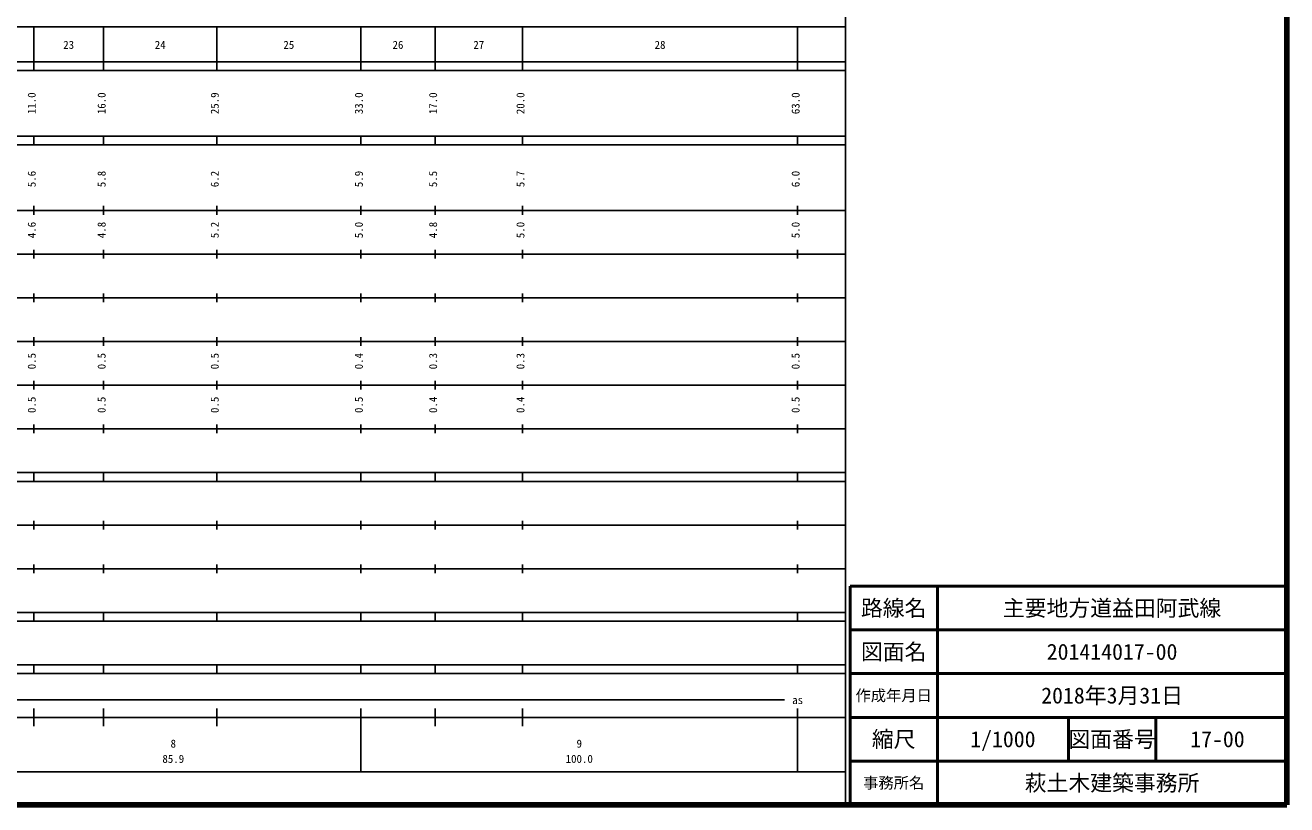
# Model space of a CAD drawing. Units: millimetres on the paper, enlarged 1000 times. Extents: x 40000 to 680000, y 20000 to 380000.
# Drawn here: x 391150 to 680000, y 20000 to 198357 of the extents above; entities that cross this region are included whole.
import ezdxf
from ezdxf.enums import TextEntityAlignment as Align

# ---------------------------------------------------------------- set-up
doc = ezdxf.new("R2010")
doc.units = ezdxf.units.MM
doc.header["$LTSCALE"] = 1000
for name, color, linetype, lineweight in [('M-TTL', 2, 'Continuous', 140), ('M-TTL-BAND', 7, 'Continuous', 25), ('M-TTL-FRAM', 2, 'Continuous', 50), ('M-TTL-LINE', 7, 'Continuous', 50)]:
    doc.layers.add(name, color=color, linetype=linetype, lineweight=lineweight)
doc.layers.add('M-TTL-TXT', color=7, linetype='Continuous')
doc.styles.add('ＭＳ ゴシック', font='')
doc.styles.get('ＭＳ ゴシック').set_extended_font_data('MS Gothic')

msp = doc.modelspace()

# ---------------------------------------------------------------- linework, layer by layer
at = {"layer": 'M-TTL'}
for p, q in [((680000, 20000), (680000, 380000)), ((40000, 20000), (680000, 20000))]:
    msp.add_line(p, q, dxfattribs=at)
at = {"layer": 'M-TTL-BAND'}
for p, q in [((579000, 20000), (579000, 370000)), ((68000, 198000), (579000, 198000)), ((393100, 188000), (393100, 198000)), ((409100, 188000), (409100, 198000)), ((435000, 188000), (435000, 198000)), ((468000, 188000), (468000, 198000)), ((485000, 188000), (485000, 198000)), ((505000, 188000), (505000, 198000)), ((568000, 188000), (568000, 198000)), ((40000, 190000), (579000, 190000)), ((40000, 188000), (579000, 188000)), ((40000, 173000), (579000, 173000)), ((40000, 171000), (579000, 171000)), ((393100, 171000), (393100, 173000)), ((409100, 171000), (409100, 173000)), ((435000, 171000), (435000, 173000)), ((468000, 171000), (468000, 173000)), ((485000, 171000), (485000, 173000)), ((505000, 171000), (505000, 173000)), ((568000, 171000), (568000, 173000)), ((40000, 156000), (579000, 156000)), ((393100, 155000), (393100, 157000)), ((409100, 155000), (409100, 157000)), ((435000, 155000), (435000, 157000)), ((468000, 155000), (468000, 157000)), ((485000, 155000), (485000, 157000)), ((505000, 155000), (505000, 157000)), ((568000, 155000), (568000, 157000)), ((46000, 146000), (579000, 146000)), ((393100, 145000), (393100, 147000)), ((409100, 145000), (409100, 147000)), ((435000, 145000), (435000, 147000)), ((468000, 145000), (468000, 147000)), ((485000, 145000), (485000, 147000)), ((505000, 145000), (505000, 147000)), ((568000, 145000), (568000, 147000)), ((52000, 136000), (579000, 136000)), ((393100, 135000), (393100, 137000)), ((409100, 135000), (409100, 137000)), ((435000, 135000), (435000, 137000)), ((468000, 135000), (468000, 137000)), ((485000, 135000), (485000, 137000)), ((505000, 135000), (505000, 137000)), ((568000, 135000), (568000, 137000)), ((46000, 126000), (579000, 126000)), ((393100, 125000), (393100, 127000)), ((409100, 125000), (409100, 127000)), ((435000, 125000), (435000, 127000)), ((468000, 125000), (468000, 127000)), ((485000, 125000), (485000, 127000)), ((505000, 125000), (505000, 127000)), ((568000, 125000), (568000, 127000)), ((52000, 116000), (579000, 116000)), ((393100, 115000), (393100, 117000)), ((409100, 115000), (409100, 117000)), ((435000, 115000), (435000, 117000)), ((468000, 115000), (468000, 117000)), ((485000, 115000), (485000, 117000)), ((505000, 115000), (505000, 117000)), ((568000, 115000), (568000, 117000)), ((393100, 105000), (393100, 107000)), ((409100, 105000), (409100, 107000)), ((435000, 105000), (435000, 107000)), ((468000, 105000), (468000, 107000)), ((485000, 105000), (485000, 107000)), ((505000, 105000), (505000, 107000)), ((568000, 105000), (568000, 107000)), ((46000, 106000), (579000, 106000)), ((40000, 96000), (579000, 96000)), ((393100, 94000), (393100, 96000)), ((409100, 94000), (409100, 96000)), ((435000, 94000), (435000, 96000)), ((468000, 94000), (468000, 96000)), ((485000, 94000), (485000, 96000)), ((505000, 94000), (505000, 96000)), ((568000, 94000), (568000, 96000)), ((40000, 94000), (579000, 94000)), ((49000, 84000), (579000, 84000)), ((393100, 83000), (393100, 85000)), ((409100, 83000), (409100, 85000)), ((435000, 83000), (435000, 85000)), ((468000, 83000), (468000, 85000)), ((485000, 83000), (485000, 85000)), ((505000, 83000), (505000, 85000)), ((568000, 83000), (568000, 85000)), ((40000, 74000), (579000, 74000)), ((393100, 73000), (393100, 75000)), ((409100, 73000), (409100, 75000)), ((435000, 73000), (435000, 75000)), ((468000, 73000), (468000, 75000)), ((485000, 73000), (485000, 75000)), ((505000, 73000), (505000, 75000)), ((568000, 73000), (568000, 75000)), ((40000, 64000), (579000, 64000)), ((393100, 62000), (393100, 64000)), ((409100, 62000), (409100, 64000)), ((435000, 62000), (435000, 64000)), ((468000, 62000), (468000, 64000)), ((485000, 62000), (485000, 64000)), ((505000, 62000), (505000, 64000)), ((568000, 62000), (568000, 64000)), ((40000, 62000), (579000, 62000)), ((40000, 52000), (579000, 52000)), ((393100, 50000), (393100, 52000)), ((409100, 50000), (409100, 52000)), ((435000, 50000), (435000, 52000)), ((468000, 50000), (468000, 52000)), ((485000, 50000), (485000, 52000)), ((505000, 50000), (505000, 52000)), ((568000, 50000), (568000, 52000)), ((40000, 50000), (579000, 50000)), ((71000, 44000), (565000, 44000)), ((393100, 38000), (393100, 42000)), ((409100, 38000), (409100, 42000)), ((435000, 38000), (435000, 42000)), ((468000, 27500), (468000, 42000)), ((485000, 38000), (485000, 42000)), ((505000, 38000), (505000, 42000)), ((568000, 27500), (568000, 42000)), ((40000, 40000), (579000, 40000)), ((68000, 27500), (579000, 27500))]:
    msp.add_line(p, q, dxfattribs=at)
at = {"layer": 'M-TTL-FRAM'}
for p, q in [((680000, 70000), (580000, 70000)), ((580000, 70000), (580000, 20000))]:
    msp.add_line(p, q, dxfattribs=at)
at = {"layer": 'M-TTL-LINE'}
for p, q in [((600000, 70000), (600000, 20000)), ((680000, 60000), (580000, 60000)), ((680000, 50000), (580000, 50000)), ((680000, 40000), (580000, 40000)), ((630000, 40000), (630000, 30000)), ((650000, 40000), (650000, 30000)), ((680000, 30000), (580000, 30000))]:
    msp.add_line(p, q, dxfattribs=at)

# ---------------------------------------------------------------- texts
at = {"layer": 'M-TTL-BAND', "style": 'ＭＳ ゴシック'}
for s, p in [('23', (401100, 192405)), ('24', (422050, 192405)), ('25', (451500, 192405)), ('26', (476500, 192405)), ('27', (495000, 192405)), ('28', (536500, 192405)), ('as', (568000, 42500)), ('8', (425050, 32523)), ('9', (518000, 32523)), ('85.9', (425050, 29033)), ('100.0', (518000, 29033))]:
    msp.add_text(s, height=1833, dxfattribs=at).set_placement(p, align=Align.BOTTOM_CENTER)
for s, p in [('11.0', (394100, 180500)), ('16.0', (410100, 180500)), ('25.9', (436000, 180500)), ('33.0', (469000, 180500)), ('17.0', (486000, 180500)), ('20.0', (506000, 180500)), ('63.0', (569000, 180500)), ('5.6', (394100, 163174)), ('5.8', (410100, 163174)), ('6.2', (436000, 163174)), ('5.9', (469000, 163174)), ('5.5', (486000, 163174)), ('5.7', (506000, 163174)), ('6.0', (569000, 163174)), ('4.6', (394100, 151500)), ('4.8', (410100, 151500)), ('5.2', (436000, 151500)), ('5.0', (469000, 151500)), ('4.8', (486000, 151500)), ('5.0', (506000, 151500)), ('5.0', (569000, 151500)), ('0.5', (394100, 121500)), ('0.5', (410100, 121500)), ('0.5', (436000, 121500)), ('0.4', (469000, 121500)), ('0.3', (486000, 121500)), ('0.3', (506000, 121500)), ('0.5', (569000, 121500)), ('0.5', (394100, 111500)), ('0.5', (410100, 111500)), ('0.5', (436000, 111500)), ('0.5', (469000, 111500)), ('0.4', (486000, 111500)), ('0.4', (506000, 111500)), ('0.5', (569000, 111500))]:
    msp.add_text(s, height=1833, rotation=90, dxfattribs=at).set_placement(p, align=Align.BOTTOM_CENTER)
at = {"layer": 'M-TTL-TXT', "style": 'ＭＳ ゴシック'}
for s, height, p in [('路線名', 3666, (590000, 65000)), ('路線名', 3666, (590000, 65000)), ('主要地方道益田阿武線', 3666, (640000, 65000)), ('図面名', 3666, (590000, 55000)), ('図面名', 3666, (590000, 55000)), ('201414017-00', 3666, (640000, 55000)), ('作成年月日', 2566, (590000, 45000)), ('作成年月日', 2566, (590000, 45000)), ('2018年3月31日', 3666, (640000, 45000)), ('縮尺', 3666, (590000, 35000)), ('縮尺', 3666, (590000, 35000)), ('1/1000', 3666, (615000, 35000)), ('図面番号', 3666, (640000, 35000)), ('図面番号', 3666, (640000, 35000)), ('17-00', 3666, (664125, 35000)), ('事務所名', 2566, (590000, 25000)), ('事務所名', 2566, (590000, 25000)), ('萩土木建築事務所', 3666, (640000, 25000))]:
    msp.add_text(s, height=height, dxfattribs=at).set_placement(p, align=Align.MIDDLE_CENTER)

doc.saveas('drawing.dxf')
